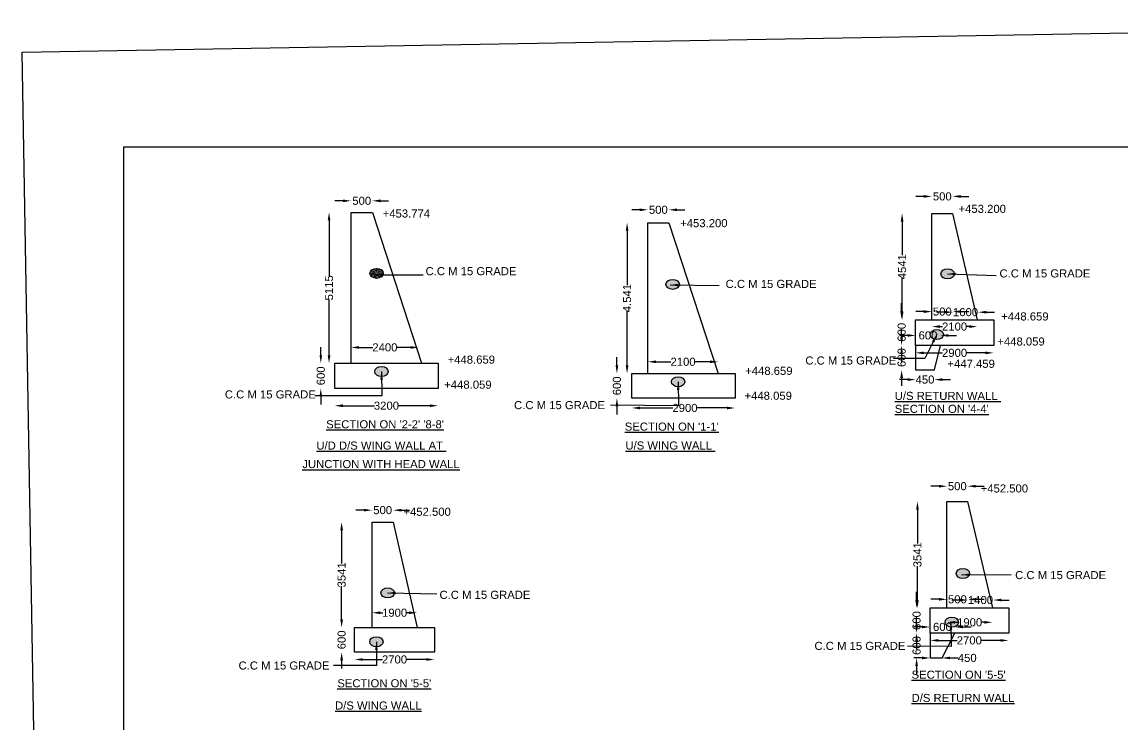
# Model space of a CAD drawing. Header units: millimetres. Extents: x -53234267 to -53208458, y 22136883 to 22157357.
# Drawn here: x -53234267 to -53217918, y 22146919 to 22157357 of the extents above; entities that cross this region are included whole.
import ezdxf

# ---------------------------------------------------------------- set-up
doc = ezdxf.new("R2010")
doc.units = ezdxf.units.MM
doc.header["$MEASUREMENT"] = 0
for name, color, linetype in [('DIMENSION', 7, 'Continuous'), ('DRAWING', 2, 'Continuous'), ('TEXT', 7, 'Continuous')]:
    doc.layers.add(name, color=color, linetype=linetype)
doc.styles.get("Standard").update_dxf_attribs({"font": 'arial.ttf', "height": 120})
doc.dimstyles.get("Standard").update_dxf_attribs({"dimtxt": 120, "dimasz": 120, "dimexe": 0.18, "dimexo": 0.0625, "dimgap": 0.09, "dimtad": 0, "dimdec": 0, "dimzin": 0, "dimdsep": 46, "dimtxsty": 'Standard', "dimcen": 0.09, "dimse1": 1, "dimse2": 1, "dimadec": 0, "dimazin": 0, "dimtfac": 1, "dimtdec": 0, "dimtofl": 0, "dimtmove": 0, "dimatfit": 3, "dimfxl": 1, "dimtolj": 1, "dimtzin": 0, "dimarcsym": 0})
picture_1 = doc.add_image_def('image1.jpg', size_in_pixel=(4932, 3880))
pattern_1 = [(37.5, (0, 0), (-0.3149667905, 9.6341188451), [0, -7.6, 0, -8.5, 0, -8.125]), (7.5, (0, 0), (8.8488835263, 14.1107303261), [0, -4.1, 0, -6.85, 0, -2.625]), (327.5, (-6.15, 0), (15.5707093088, 0.0282952677), [0, -2.5, 0, -9, 0, -11.75]), (317.5, (-6.15, 0), (15.030633023, 4.3883778247), [0, -1.25, 0, -5.9, 0, -6.75])]

# ---------------------------------------------------------------- blocks, each defined once
blk = doc.blocks.new('*D54')
at = {"layer": 'Defpoints', "color": 0, "transparency": 16777216}
for p in [(-53229063, 22154702), (-53229382, 22154531), (-53229063, 22154531)]:
    blk.add_point(p, dxfattribs=at)
at = {"layer": 'DIMENSION', "color": 0, "lineweight": -2, "transparency": 16777216}
for p, q in [((-53229502, 22154702), (-53229622, 22154702)), ((-53228943, 22154702), (-53228823, 22154702))]:
    blk.add_line(p, q, dxfattribs=at)
at = {"layer": 'DIMENSION', "color": 0, "transparency": 16777216}
for points in [[(-53229502, 22154722), (-53229502, 22154682), (-53229382, 22154702)], [(-53228943, 22154722), (-53228943, 22154682), (-53229063, 22154702)]]:
    blk.add_solid(points, dxfattribs=at)
at = {"layer": 'DIMENSION', "color": 0, "transparency": 16777216, "insert": (-53229222.5, 22154702), "char_height": 120, "attachment_point": 5}
blk.add_mtext('\\A1;500', dxfattribs=at)
blk = doc.blocks.new('*D55')
at = {"layer": 'Defpoints', "color": 0, "transparency": 16777216}
for p in [(-53229382, 22154531), (-53229708, 22152290), (-53229382, 22152290)]:
    blk.add_point(p, dxfattribs=at)
at = {"layer": 'DIMENSION', "color": 0, "lineweight": -2, "transparency": 16777216}
for p, q in [((-53229708, 22154411), (-53229708, 22153590)), ((-53229708, 22152410), (-53229708, 22153231))]:
    blk.add_line(p, q, dxfattribs=at)
at = {"layer": 'DIMENSION', "color": 0, "transparency": 16777216}
for points in [[(-53229728, 22154411), (-53229688, 22154411), (-53229708, 22154531)], [(-53229728, 22152410), (-53229688, 22152410), (-53229708, 22152290)]]:
    blk.add_solid(points, dxfattribs=at)
at = {"layer": 'DIMENSION', "color": 0, "transparency": 16777216, "insert": (-53229708, 22153410), "char_height": 120, "attachment_point": 5, "rotation": 90}
blk.add_mtext('\\A1;5115', dxfattribs=at)
blk = doc.blocks.new('*D56')
at = {"layer": 'Defpoints', "color": 0, "transparency": 16777216}
for p in [(-53229382, 22152456), (-53228376, 22152525), (-53228376, 22152418)]:
    blk.add_point(p, dxfattribs=at)
at = {"layer": 'DIMENSION', "color": 0, "lineweight": -2, "transparency": 16777216}
for p, q in [((-53229262, 22152525), (-53229059, 22152525)), ((-53228496, 22152525), (-53228699, 22152525))]:
    blk.add_line(p, q, dxfattribs=at)
at = {"layer": 'DIMENSION', "color": 0, "transparency": 16777216}
for points in [[(-53229262, 22152545), (-53229262, 22152505), (-53229382, 22152525)], [(-53228496, 22152545), (-53228496, 22152505), (-53228376, 22152525)]]:
    blk.add_solid(points, dxfattribs=at)
at = {"layer": 'DIMENSION', "color": 0, "transparency": 16777216, "insert": (-53228879, 22152525), "char_height": 120, "attachment_point": 5}
blk.add_mtext('\\A1;2400', dxfattribs=at)
blk = doc.blocks.new('*D57')
at = {"layer": 'Defpoints', "color": 0, "transparency": 16777216}
for p in [(-53229623, 22152289.5), (-53229830.5, 22151917.5), (-53229623, 22151917.5)]:
    blk.add_point(p, dxfattribs=at)
at = {"layer": 'DIMENSION', "color": 0, "lineweight": -2, "transparency": 16777216}
for p, q in [((-53229830.5, 22152409.5), (-53229830.5, 22152529.5)), ((-53229830.5, 22151797.5), (-53229830.5, 22151677.5))]:
    blk.add_line(p, q, dxfattribs=at)
at = {"layer": 'DIMENSION', "color": 0, "transparency": 16777216}
for points in [[(-53229850.5, 22152409.5), (-53229810.5, 22152409.5), (-53229830.5, 22152289.5)], [(-53229850.5, 22151797.5), (-53229810.5, 22151797.5), (-53229830.5, 22151917.5)]]:
    blk.add_solid(points, dxfattribs=at)
at = {"layer": 'DIMENSION', "color": 0, "transparency": 16777216, "insert": (-53229830.5, 22152103.5), "char_height": 120, "attachment_point": 5, "rotation": 90}
blk.add_mtext('\\A1;600', dxfattribs=at)
blk = doc.blocks.new('*D58')
at = {"layer": 'Defpoints', "color": 0, "transparency": 16777216}
for p in [(-53229623, 22151917.5), (-53228089, 22151917.5), (-53228089, 22151659.5)]:
    blk.add_point(p, dxfattribs=at)
at = {"layer": 'DIMENSION', "color": 0, "lineweight": -2, "transparency": 16777216}
for p, q in [((-53229503, 22151659.5), (-53229035.02588, 22151659.5)), ((-53228209, 22151659.5), (-53228676.97412, 22151659.5))]:
    blk.add_line(p, q, dxfattribs=at)
at = {"layer": 'DIMENSION', "color": 0, "transparency": 16777216}
for points in [[(-53229503, 22151679.5), (-53229503, 22151639.5), (-53229623, 22151659.5)], [(-53228209, 22151679.5), (-53228209, 22151639.5), (-53228089, 22151659.5)]]:
    blk.add_solid(points, dxfattribs=at)
at = {"layer": 'DIMENSION', "color": 0, "transparency": 16777216, "insert": (-53228856, 22151659.5), "char_height": 120, "attachment_point": 5}
blk.add_mtext('\\A1;3200', dxfattribs=at)
blk = doc.blocks.new('*D59')
at = {"layer": 'Defpoints', "color": 0, "transparency": 16777216}
for p in [(-53225212.5, 22151771), (-53223679.5, 22151771), (-53223679.5, 22151626)]:
    blk.add_point(p, dxfattribs=at)
at = {"layer": 'DIMENSION', "color": 0, "lineweight": -2, "transparency": 16777216}
for p, q in [((-53225092.5, 22151626), (-53224602.59, 22151626)), ((-53223799.5, 22151626), (-53224242.41, 22151626))]:
    blk.add_line(p, q, dxfattribs=at)
at = {"layer": 'DIMENSION', "color": 0, "transparency": 16777216}
for points in [[(-53225092.5, 22151646), (-53225092.5, 22151606), (-53225212.5, 22151626)], [(-53223799.5, 22151646), (-53223799.5, 22151606), (-53223679.5, 22151626)]]:
    blk.add_solid(points, dxfattribs=at)
at = {"layer": 'DIMENSION', "color": 0, "transparency": 16777216, "insert": (-53224422.5, 22151626), "char_height": 120, "attachment_point": 5}
blk.add_mtext('\\A1;2900', dxfattribs=at)
blk = doc.blocks.new('*D60')
at = {"layer": 'Defpoints', "color": 0, "transparency": 16777216}
for p in [(-53225433, 22152138.5), (-53225212.5, 22152138.5), (-53225212.5, 22151771)]:
    blk.add_point(p, dxfattribs=at)
at = {"layer": 'DIMENSION', "color": 0, "lineweight": -2, "transparency": 16777216}
for p, q in [((-53225433, 22152258.5), (-53225433, 22152378.5)), ((-53225433, 22151651), (-53225433, 22151531))]:
    blk.add_line(p, q, dxfattribs=at)
at = {"layer": 'DIMENSION', "color": 0, "transparency": 16777216}
for points in [[(-53225453, 22152258.5), (-53225413, 22152258.5), (-53225433, 22152138.5)], [(-53225453, 22151651), (-53225413, 22151651), (-53225433, 22151771)]]:
    blk.add_solid(points, dxfattribs=at)
at = {"layer": 'DIMENSION', "color": 0, "transparency": 16777216, "insert": (-53225433, 22151954.75), "char_height": 120, "attachment_point": 5, "rotation": 90}
blk.add_mtext('\\A1;600', dxfattribs=at)
blk = doc.blocks.new('*D61')
at = {"layer": 'Defpoints', "color": 0, "transparency": 16777216}
for p in [(-53223928.5, 22152311.5), (-53224974, 22152138.5), (-53223928.5, 22152138.5)]:
    blk.add_point(p, dxfattribs=at)
at = {"layer": 'DIMENSION', "color": 0, "lineweight": -2, "transparency": 16777216}
for p, q in [((-53224854, 22152311.5), (-53224631.34, 22152311.5)), ((-53224048.5, 22152311.5), (-53224271.16, 22152311.5))]:
    blk.add_line(p, q, dxfattribs=at)
at = {"layer": 'DIMENSION', "color": 0, "transparency": 16777216}
for points in [[(-53224854, 22152331.5), (-53224854, 22152291.5), (-53224974, 22152311.5)], [(-53224048.5, 22152331.5), (-53224048.5, 22152291.5), (-53223928.5, 22152311.5)]]:
    blk.add_solid(points, dxfattribs=at)
at = {"layer": 'DIMENSION', "color": 0, "transparency": 16777216, "insert": (-53224451.25, 22152311.5), "char_height": 120, "attachment_point": 5}
blk.add_mtext('\\A1;2100', dxfattribs=at)
blk = doc.blocks.new('*D62')
at = {"layer": 'Defpoints', "color": 0, "transparency": 16777216}
for p in [(-53225282, 22154377), (-53224974, 22154377), (-53224974, 22152138.5)]:
    blk.add_point(p, dxfattribs=at)
at = {"layer": 'DIMENSION', "color": 0, "lineweight": -2, "transparency": 16777216}
for p, q in [((-53225282, 22154257), (-53225282, 22153451.1415)), ((-53225282, 22152258.5), (-53225282, 22153064.3585))]:
    blk.add_line(p, q, dxfattribs=at)
at = {"layer": 'DIMENSION', "color": 0, "transparency": 16777216}
for points in [[(-53225302, 22154257), (-53225262, 22154257), (-53225282, 22154377)], [(-53225302, 22152258.5), (-53225262, 22152258.5), (-53225282, 22152138.5)]]:
    blk.add_solid(points, dxfattribs=at)
at = {"layer": 'DIMENSION', "color": 0, "transparency": 16777216, "insert": (-53225282, 22153257.75), "char_height": 120, "attachment_point": 5, "rotation": 90}
blk.add_mtext('\\A1;4.541', dxfattribs=at)
blk = doc.blocks.new('*D63')
at = {"layer": 'Defpoints', "color": 0, "transparency": 16777216}
for p in [(-53224662.5, 22154568.5), (-53224974, 22154377), (-53224662.5, 22154377)]:
    blk.add_point(p, dxfattribs=at)
at = {"layer": 'DIMENSION', "color": 0, "lineweight": -2, "transparency": 16777216}
for p, q in [((-53225094, 22154568.5), (-53225214, 22154568.5)), ((-53224542.5, 22154568.5), (-53224422.5, 22154568.5))]:
    blk.add_line(p, q, dxfattribs=at)
at = {"layer": 'DIMENSION', "color": 0, "transparency": 16777216}
for points in [[(-53225094, 22154588.5), (-53225094, 22154548.5), (-53224974, 22154568.5)], [(-53224542.5, 22154588.5), (-53224542.5, 22154548.5), (-53224662.5, 22154568.5)]]:
    blk.add_solid(points, dxfattribs=at)
at = {"layer": 'DIMENSION', "color": 0, "transparency": 16777216, "insert": (-53224818.25, 22154568.5), "char_height": 120, "attachment_point": 5}
blk.add_mtext('\\A1;500', dxfattribs=at)
blk = doc.blocks.new('*D64')
at = {"layer": 'Defpoints', "color": 0, "transparency": 16777216}
for p in [(-53220755.5, 22154767.5), (-53220755.5, 22154514.5), (-53220448.5, 22154514.5)]:
    blk.add_point(p, dxfattribs=at)
at = {"layer": 'DIMENSION', "color": 0, "lineweight": -2, "transparency": 16777216}
for p, q in [((-53220875.5, 22154767.5), (-53220995.5, 22154767.5)), ((-53220328.5, 22154767.5), (-53220208.5, 22154767.5))]:
    blk.add_line(p, q, dxfattribs=at)
at = {"layer": 'DIMENSION', "color": 0, "transparency": 16777216}
for points in [[(-53220875.5, 22154787.5), (-53220875.5, 22154747.5), (-53220755.5, 22154767.5)], [(-53220328.5, 22154787.5), (-53220328.5, 22154747.5), (-53220448.5, 22154767.5)]]:
    blk.add_solid(points, dxfattribs=at)
at = {"layer": 'DIMENSION', "color": 0, "transparency": 16777216, "insert": (-53220602, 22154767.5), "char_height": 120, "attachment_point": 5}
blk.add_mtext('\\A1;500', dxfattribs=at)
blk = doc.blocks.new('*D65')
at = {"layer": 'Defpoints', "color": 0, "transparency": 16777216}
for p in [(-53220446.5, 22153051), (-53220067, 22153053), (-53220067, 22153048.5)]:
    blk.add_point(p, dxfattribs=at)
at = {"layer": 'DIMENSION', "color": 0, "lineweight": -2, "transparency": 16777216}
for p, q in [((-53220566.5, 22153048.5), (-53220686.5, 22153048.5)), ((-53219947, 22153048.5), (-53219827, 22153048.5))]:
    blk.add_line(p, q, dxfattribs=at)
at = {"layer": 'DIMENSION', "color": 0, "transparency": 16777216}
for points in [[(-53220566.5, 22153068.5), (-53220566.5, 22153028.5), (-53220446.5, 22153048.5)], [(-53219947, 22153068.5), (-53219947, 22153028.5), (-53220067, 22153048.5)]]:
    blk.add_solid(points, dxfattribs=at)
at = {"layer": 'DIMENSION', "color": 0, "transparency": 16777216, "insert": (-53220256.75, 22153048.5), "char_height": 120, "attachment_point": 5}
blk.add_mtext('\\A1;1600', dxfattribs=at)
blk = doc.blocks.new('*D66')
at = {"layer": 'Defpoints', "color": 0, "transparency": 16777216}
for p in [(-53220755.5, 22153057), (-53220755.5, 22153048.5), (-53220446.5, 22153048.5)]:
    blk.add_point(p, dxfattribs=at)
at = {"layer": 'DIMENSION', "color": 0, "lineweight": -2, "transparency": 16777216}
for p, q in [((-53220875.5, 22153057), (-53220995.5, 22153057)), ((-53220326.5, 22153057), (-53220206.5, 22153057))]:
    blk.add_line(p, q, dxfattribs=at)
at = {"layer": 'DIMENSION', "color": 0, "transparency": 16777216}
for points in [[(-53220875.5, 22153077), (-53220875.5, 22153037), (-53220755.5, 22153057)], [(-53220326.5, 22153077), (-53220326.5, 22153037), (-53220446.5, 22153057)]]:
    blk.add_solid(points, dxfattribs=at)
at = {"layer": 'DIMENSION', "color": 0, "transparency": 16777216, "insert": (-53220601, 22153057), "char_height": 120, "attachment_point": 5}
blk.add_mtext('\\A1;500', dxfattribs=at)
blk = doc.blocks.new('*D67')
at = {"layer": 'Defpoints', "color": 0, "transparency": 16777216}
for p in [(-53220757.5, 22152834.5), (-53220080, 22152834.5), (-53220080, 22152834.5)]:
    blk.add_point(p, dxfattribs=at)
at = {"layer": 'DIMENSION', "color": 0, "lineweight": -2, "transparency": 16777216}
for p, q in [((-53220637.5, 22152834.5), (-53220598.84, 22152834.5)), ((-53220200, 22152834.5), (-53220238.66, 22152834.5))]:
    blk.add_line(p, q, dxfattribs=at)
at = {"layer": 'DIMENSION', "color": 0, "transparency": 16777216}
for points in [[(-53220637.5, 22152854.5), (-53220637.5, 22152814.5), (-53220757.5, 22152834.5)], [(-53220200, 22152854.5), (-53220200, 22152814.5), (-53220080, 22152834.5)]]:
    blk.add_solid(points, dxfattribs=at)
at = {"layer": 'DIMENSION', "color": 0, "transparency": 16777216, "insert": (-53220418.75, 22152834.5), "char_height": 120, "attachment_point": 5}
blk.add_mtext('\\A1;2100', dxfattribs=at)
blk = doc.blocks.new('*D68')
at = {"layer": 'Defpoints', "color": 0, "transparency": 16777216}
for p in [(-53220997.5, 22152703), (-53220997.5, 22152556), (-53220630, 22152556)]:
    blk.add_point(p, dxfattribs=at)
at = {"layer": 'DIMENSION', "color": 0, "lineweight": -2, "transparency": 16777216}
for p, q in [((-53221117.5, 22152703), (-53221237.5, 22152703)), ((-53220510, 22152703), (-53220390, 22152703))]:
    blk.add_line(p, q, dxfattribs=at)
at = {"layer": 'DIMENSION', "color": 0, "transparency": 16777216}
for points in [[(-53221117.5, 22152723), (-53221117.5, 22152683), (-53220997.5, 22152703)], [(-53220510, 22152723), (-53220510, 22152683), (-53220630, 22152703)]]:
    blk.add_solid(points, dxfattribs=at)
at = {"layer": 'DIMENSION', "color": 0, "transparency": 16777216, "insert": (-53220813.75, 22152703), "char_height": 120, "attachment_point": 5}
blk.add_mtext('\\A1;600', dxfattribs=at)
blk = doc.blocks.new('*D69')
at = {"layer": 'Defpoints', "color": 0, "transparency": 16777216}
for p in [(-53220997.5, 22152442), (-53219840, 22152444.5), (-53219840, 22152420.5)]:
    blk.add_point(p, dxfattribs=at)
at = {"layer": 'DIMENSION', "color": 0, "lineweight": -2, "transparency": 16777216}
for p, q in [((-53220877.5, 22152444.5), (-53220598.84, 22152444.5)), ((-53219960, 22152444.5), (-53220238.66, 22152444.5))]:
    blk.add_line(p, q, dxfattribs=at)
at = {"layer": 'DIMENSION', "color": 0, "transparency": 16777216}
for points in [[(-53220877.5, 22152464.5), (-53220877.5, 22152424.5), (-53220997.5, 22152444.5)], [(-53219960, 22152464.5), (-53219960, 22152424.5), (-53219840, 22152444.5)]]:
    blk.add_solid(points, dxfattribs=at)
at = {"layer": 'DIMENSION', "color": 0, "transparency": 16777216, "insert": (-53220418.75, 22152444.5), "char_height": 120, "attachment_point": 5}
blk.add_mtext('\\A1;2900', dxfattribs=at)
blk = doc.blocks.new('*D70')
at = {"layer": 'Defpoints', "color": 0, "transparency": 16777216}
for p in [(-53220997.5, 22152193), (-53220719, 22152193), (-53220997.5, 22152047.5)]:
    blk.add_point(p, dxfattribs=at)
at = {"layer": 'DIMENSION', "color": 0, "lineweight": -2, "transparency": 16777216}
for p, q in [((-53221117.5, 22152047.5), (-53221237.5, 22152047.5)), ((-53220599, 22152047.5), (-53220479, 22152047.5))]:
    blk.add_line(p, q, dxfattribs=at)
at = {"layer": 'DIMENSION', "color": 0, "transparency": 16777216}
for points in [[(-53221117.5, 22152067.5), (-53221117.5, 22152027.5), (-53220997.5, 22152047.5)], [(-53220599, 22152067.5), (-53220599, 22152027.5), (-53220719, 22152047.5)]]:
    blk.add_solid(points, dxfattribs=at)
at = {"layer": 'DIMENSION', "color": 0, "transparency": 16777216, "insert": (-53220858.25, 22152047.5), "char_height": 120, "attachment_point": 5}
blk.add_mtext('\\A1;450', dxfattribs=at)
blk = doc.blocks.new('*D71')
at = {"layer": 'Defpoints', "color": 0, "transparency": 16777216}
for p in [(-53220756, 22154515), (-53221198, 22152934), (-53220756, 22152934)]:
    blk.add_point(p, dxfattribs=at)
at = {"layer": 'DIMENSION', "color": 0, "lineweight": -2, "transparency": 16777216}
for p, q in [((-53221198, 22154395), (-53221198, 22153894)), ((-53221198, 22153054), (-53221198, 22153554))]:
    blk.add_line(p, q, dxfattribs=at)
at = {"layer": 'DIMENSION', "color": 0, "transparency": 16777216}
for points in [[(-53221218, 22154395), (-53221178, 22154395), (-53221198, 22154515)], [(-53221218, 22153054), (-53221178, 22153054), (-53221198, 22152934)]]:
    blk.add_solid(points, dxfattribs=at)
at = {"layer": 'DIMENSION', "color": 0, "transparency": 16777216, "insert": (-53221198, 22153724), "char_height": 120, "attachment_point": 5, "rotation": 90}
blk.add_mtext('\\A1;4541', dxfattribs=at)
blk = doc.blocks.new('*D72')
at = {"layer": 'Defpoints', "color": 0, "transparency": 16777216}
for p in [(-53220997.5, 22152944), (-53221205, 22152556), (-53220997.5, 22152556)]:
    blk.add_point(p, dxfattribs=at)
at = {"layer": 'DIMENSION', "color": 0, "lineweight": -2, "transparency": 16777216}
for p, q in [((-53221205, 22153064), (-53221205, 22153184)), ((-53221205, 22152436), (-53221205, 22152316))]:
    blk.add_line(p, q, dxfattribs=at)
at = {"layer": 'DIMENSION', "color": 0, "transparency": 16777216}
for points in [[(-53221225, 22153064), (-53221185, 22153064), (-53221205, 22152944)], [(-53221225, 22152436), (-53221185, 22152436), (-53221205, 22152556)]]:
    blk.add_solid(points, dxfattribs=at)
at = {"layer": 'DIMENSION', "color": 0, "transparency": 16777216, "insert": (-53221205, 22152750), "char_height": 120, "attachment_point": 5, "rotation": 90}
blk.add_mtext('\\A1;600', dxfattribs=at)
blk = doc.blocks.new('*D73')
at = {"layer": 'Defpoints', "color": 0, "transparency": 16777216}
for p in [(-53220997.5, 22152556), (-53221205, 22152193), (-53220997.5, 22152193)]:
    blk.add_point(p, dxfattribs=at)
at = {"layer": 'DIMENSION', "color": 0, "lineweight": -2, "transparency": 16777216}
for p, q in [((-53221205, 22152676), (-53221205, 22152796)), ((-53221205, 22152073), (-53221205, 22151953))]:
    blk.add_line(p, q, dxfattribs=at)
at = {"layer": 'DIMENSION', "color": 0, "transparency": 16777216}
for points in [[(-53221225, 22152676), (-53221185, 22152676), (-53221205, 22152556)], [(-53221225, 22152073), (-53221185, 22152073), (-53221205, 22152193)]]:
    blk.add_solid(points, dxfattribs=at)
at = {"layer": 'DIMENSION', "color": 0, "transparency": 16777216, "insert": (-53221205, 22152374.5), "char_height": 120, "attachment_point": 5, "rotation": 90}
blk.add_mtext('\\A1;600', dxfattribs=at)
blk = doc.blocks.new('*D74')
at = {"layer": 'Defpoints', "color": 0, "transparency": 16777216}
for p in [(-53220532.5, 22150464), (-53220532.5, 22150237.5), (-53220225, 22150237.5)]:
    blk.add_point(p, dxfattribs=at)
at = {"layer": 'DIMENSION', "color": 0, "lineweight": -2, "transparency": 16777216}
for p, q in [((-53220652.5, 22150464), (-53220772.5, 22150464)), ((-53220105, 22150464), (-53219985, 22150464))]:
    blk.add_line(p, q, dxfattribs=at)
at = {"layer": 'DIMENSION', "color": 0, "transparency": 16777216}
for points in [[(-53220652.5, 22150484), (-53220652.5, 22150444), (-53220532.5, 22150464)], [(-53220105, 22150484), (-53220105, 22150444), (-53220225, 22150464)]]:
    blk.add_solid(points, dxfattribs=at)
at = {"layer": 'DIMENSION', "color": 0, "transparency": 16777216, "insert": (-53220378.75, 22150464), "char_height": 120, "attachment_point": 5}
blk.add_mtext('\\A1;500', dxfattribs=at)
blk = doc.blocks.new('*D75')
at = {"layer": 'Defpoints', "color": 0, "transparency": 16777216}
for p in [(-53220532.5, 22150237.5), (-53220970, 22148656), (-53220532.5, 22148656)]:
    blk.add_point(p, dxfattribs=at)
at = {"layer": 'DIMENSION', "color": 0, "lineweight": -2, "transparency": 16777216}
for p, q in [((-53220970, 22150117.5), (-53220970, 22149614.398)), ((-53220970, 22148776), (-53220970, 22149279.102))]:
    blk.add_line(p, q, dxfattribs=at)
at = {"layer": 'DIMENSION', "color": 0, "transparency": 16777216}
for points in [[(-53220990, 22150117.5), (-53220950, 22150117.5), (-53220970, 22150237.5)], [(-53220990, 22148776), (-53220950, 22148776), (-53220970, 22148656)]]:
    blk.add_solid(points, dxfattribs=at)
at = {"layer": 'DIMENSION', "color": 0, "transparency": 16777216, "insert": (-53220970, 22149446.75), "char_height": 120, "attachment_point": 5, "rotation": 90}
blk.add_mtext('\\A1;3541', dxfattribs=at)
blk = doc.blocks.new('*D76')
at = {"layer": 'Defpoints', "color": 0, "transparency": 16777216}
for p in [(-53220782.5, 22148656), (-53220982.5, 22148283.5), (-53220782.5, 22148283.5)]:
    blk.add_point(p, dxfattribs=at)
at = {"layer": 'DIMENSION', "color": 0, "lineweight": -2, "transparency": 16777216}
for p, q in [((-53220982.5, 22148776), (-53220982.5, 22148896)), ((-53220982.5, 22148163.5), (-53220982.5, 22148043.5))]:
    blk.add_line(p, q, dxfattribs=at)
at = {"layer": 'DIMENSION', "color": 0, "transparency": 16777216}
for points in [[(-53221002.5, 22148776), (-53220962.5, 22148776), (-53220982.5, 22148656)], [(-53221002.5, 22148163.5), (-53220962.5, 22148163.5), (-53220982.5, 22148283.5)]]:
    blk.add_solid(points, dxfattribs=at)
at = {"layer": 'DIMENSION', "color": 0, "transparency": 16777216, "insert": (-53220982.5, 22148469.75), "char_height": 120, "attachment_point": 5, "rotation": 90}
blk.add_mtext('\\A1;600', dxfattribs=at)
blk = doc.blocks.new('*D77')
at = {"layer": 'Defpoints', "color": 0, "transparency": 16777216}
for p in [(-53220782.5, 22148283.5), (-53220982.5, 22147914), (-53220782.5, 22147914)]:
    blk.add_point(p, dxfattribs=at)
at = {"layer": 'DIMENSION', "color": 0, "lineweight": -2, "transparency": 16777216}
for p, q in [((-53220982.5, 22148403.5), (-53220982.5, 22148523.5)), ((-53220982.5, 22147794), (-53220982.5, 22147674))]:
    blk.add_line(p, q, dxfattribs=at)
at = {"layer": 'DIMENSION', "color": 0, "transparency": 16777216}
for points in [[(-53221002.5, 22148403.5), (-53220962.5, 22148403.5), (-53220982.5, 22148283.5)], [(-53221002.5, 22147794), (-53220962.5, 22147794), (-53220982.5, 22147914)]]:
    blk.add_solid(points, dxfattribs=at)
at = {"layer": 'DIMENSION', "color": 0, "transparency": 16777216, "insert": (-53220982.5, 22148098.75), "char_height": 120, "attachment_point": 5, "rotation": 90}
blk.add_mtext('\\A1;600', dxfattribs=at)
blk = doc.blocks.new('*D78')
at = {"layer": 'Defpoints', "color": 0, "transparency": 16777216}
for p in [(-53220415, 22148373.788192), (-53220782.5, 22148283.5), (-53220415, 22148283.5)]:
    blk.add_point(p, dxfattribs=at)
at = {"layer": 'DIMENSION', "color": 0, "lineweight": -2, "transparency": 16777216}
for p, q in [((-53220902.5, 22148373.788192), (-53221022.5, 22148373.788192)), ((-53220295, 22148373.788192), (-53220175, 22148373.788192))]:
    blk.add_line(p, q, dxfattribs=at)
at = {"layer": 'DIMENSION', "color": 0, "transparency": 16777216}
for points in [[(-53220902.5, 22148393.788192), (-53220902.5, 22148353.788192), (-53220782.5, 22148373.788192)], [(-53220295, 22148393.788192), (-53220295, 22148353.788192), (-53220415, 22148373.788192)]]:
    blk.add_solid(points, dxfattribs=at)
at = {"layer": 'DIMENSION', "color": 0, "transparency": 16777216, "insert": (-53220598.75, 22148373.788192), "char_height": 120, "attachment_point": 5}
blk.add_mtext('\\A1;600', dxfattribs=at)
blk = doc.blocks.new('*D79')
at = {"layer": 'Defpoints', "color": 0, "transparency": 16777216}
for p in [(-53220532, 22148656), (-53219858, 22148656), (-53219858, 22148443)]:
    blk.add_point(p, dxfattribs=at)
at = {"layer": 'DIMENSION', "color": 0, "lineweight": -2, "transparency": 16777216}
for p, q in [((-53220412, 22148443), (-53220369, 22148443)), ((-53219978, 22148443), (-53220022, 22148443))]:
    blk.add_line(p, q, dxfattribs=at)
at = {"layer": 'DIMENSION', "color": 0, "transparency": 16777216}
for points in [[(-53220412, 22148463), (-53220412, 22148423), (-53220532, 22148443)], [(-53219978, 22148463), (-53219978, 22148423), (-53219858, 22148443)]]:
    blk.add_solid(points, dxfattribs=at)
at = {"layer": 'DIMENSION', "color": 0, "transparency": 16777216, "insert": (-53220195, 22148443), "char_height": 120, "attachment_point": 5}
blk.add_mtext('\\A1;1900', dxfattribs=at)
blk = doc.blocks.new('*D80')
at = {"layer": 'Defpoints', "color": 0, "transparency": 16777216}
for p in [(-53220782.5, 22148166), (-53219616.5, 22148174.5), (-53219616.5, 22148166)]:
    blk.add_point(p, dxfattribs=at)
at = {"layer": 'DIMENSION', "color": 0, "lineweight": -2, "transparency": 16777216}
for p, q in [((-53220662.5, 22148174.5), (-53220379.59, 22148174.5)), ((-53219736.5, 22148174.5), (-53220019.41, 22148174.5))]:
    blk.add_line(p, q, dxfattribs=at)
at = {"layer": 'DIMENSION', "color": 0, "transparency": 16777216}
for points in [[(-53220662.5, 22148194.5), (-53220662.5, 22148154.5), (-53220782.5, 22148174.5)], [(-53219736.5, 22148194.5), (-53219736.5, 22148154.5), (-53219616.5, 22148174.5)]]:
    blk.add_solid(points, dxfattribs=at)
at = {"layer": 'DIMENSION', "color": 0, "transparency": 16777216, "insert": (-53220199.5, 22148174.5), "char_height": 120, "attachment_point": 5}
blk.add_mtext('\\A1;2700', dxfattribs=at)
blk = doc.blocks.new('*D81')
at = {"layer": 'Defpoints', "color": 0, "transparency": 16777216}
for p in [(-53220782, 22147914), (-53220606, 22147914), (-53220606, 22147914)]:
    blk.add_point(p, dxfattribs=at)
at = {"layer": 'DIMENSION', "color": 0, "lineweight": -2, "transparency": 16777216}
for p, q in [((-53220902, 22147914), (-53221022, 22147914)), ((-53220486, 22147914), (-53220366, 22147914))]:
    blk.add_line(p, q, dxfattribs=at)
at = {"layer": 'DIMENSION', "color": 0, "transparency": 16777216}
for points in [[(-53220902, 22147934), (-53220902, 22147894), (-53220782, 22147914)], [(-53220486, 22147934), (-53220486, 22147894), (-53220606, 22147914)]]:
    blk.add_solid(points, dxfattribs=at)
at = {"layer": 'DIMENSION', "color": 0, "transparency": 16777216, "insert": (-53220231, 22147914), "char_height": 120, "attachment_point": 5}
blk.add_mtext('\\A1;450', dxfattribs=at)
blk = doc.blocks.new('*D82')
at = {"layer": 'Defpoints', "color": 0, "transparency": 16777216}
for p in [(-53220532.5, 22148784.5), (-53220532.5, 22148766), (-53220221.5, 22148766)]:
    blk.add_point(p, dxfattribs=at)
at = {"layer": 'DIMENSION', "color": 0, "lineweight": -2, "transparency": 16777216}
for p, q in [((-53220652.5, 22148784.5), (-53220772.5, 22148784.5)), ((-53220101.5, 22148784.5), (-53219981.5, 22148784.5))]:
    blk.add_line(p, q, dxfattribs=at)
at = {"layer": 'DIMENSION', "color": 0, "transparency": 16777216}
for points in [[(-53220652.5, 22148804.5), (-53220652.5, 22148764.5), (-53220532.5, 22148784.5)], [(-53220101.5, 22148804.5), (-53220101.5, 22148764.5), (-53220221.5, 22148784.5)]]:
    blk.add_solid(points, dxfattribs=at)
at = {"layer": 'DIMENSION', "color": 0, "transparency": 16777216, "insert": (-53220377, 22148784.5), "char_height": 120, "attachment_point": 5}
blk.add_mtext('\\A1;500', dxfattribs=at)
blk = doc.blocks.new('*D83')
at = {"layer": 'Defpoints', "color": 0, "transparency": 16777216}
for p in [(-53220222, 22148784), (-53219846, 22148775), (-53219846, 22148774)]:
    blk.add_point(p, dxfattribs=at)
at = {"layer": 'DIMENSION', "color": 0, "lineweight": -2, "transparency": 16777216}
for p, q in [((-53220342, 22148774), (-53220462, 22148774)), ((-53219726, 22148774), (-53219606, 22148774))]:
    blk.add_line(p, q, dxfattribs=at)
at = {"layer": 'DIMENSION', "color": 0, "transparency": 16777216}
for points in [[(-53220342, 22148794), (-53220342, 22148754), (-53220222, 22148774)], [(-53219726, 22148794), (-53219726, 22148754), (-53219846, 22148774)]]:
    blk.add_solid(points, dxfattribs=at)
at = {"layer": 'DIMENSION', "color": 0, "transparency": 16777216, "insert": (-53220034, 22148774), "char_height": 120, "attachment_point": 5}
blk.add_mtext('\\A1;1400', dxfattribs=at)
blk = doc.blocks.new('*D84')
at = {"layer": 'Defpoints', "color": 0, "transparency": 16777216}
for p in [(-53229068.5, 22150108.5), (-53229068.5, 22149929), (-53228755.5, 22149929)]:
    blk.add_point(p, dxfattribs=at)
at = {"layer": 'DIMENSION', "color": 0, "lineweight": -2, "transparency": 16777216}
for p, q in [((-53229188.5, 22150108.5), (-53229308.5, 22150108.5)), ((-53228635.5, 22150108.5), (-53228515.5, 22150108.5))]:
    blk.add_line(p, q, dxfattribs=at)
at = {"layer": 'DIMENSION', "color": 0, "transparency": 16777216}
for points in [[(-53229188.5, 22150128.5), (-53229188.5, 22150088.5), (-53229068.5, 22150108.5)], [(-53228635.5, 22150128.5), (-53228635.5, 22150088.5), (-53228755.5, 22150108.5)]]:
    blk.add_solid(points, dxfattribs=at)
at = {"layer": 'DIMENSION', "color": 0, "transparency": 16777216, "insert": (-53228912, 22150108.5), "char_height": 120, "attachment_point": 5}
blk.add_mtext('\\A1;500', dxfattribs=at)
blk = doc.blocks.new('*D85')
at = {"layer": 'Defpoints', "color": 0, "transparency": 16777216}
for p in [(-53229068.5, 22149929), (-53229521, 22148366.5), (-53229068.5, 22148366.5)]:
    blk.add_point(p, dxfattribs=at)
at = {"layer": 'DIMENSION', "color": 0, "lineweight": -2, "transparency": 16777216}
for p, q in [((-53229521, 22149809), (-53229521, 22149315.398)), ((-53229521, 22148486.5), (-53229521, 22148980.102))]:
    blk.add_line(p, q, dxfattribs=at)
at = {"layer": 'DIMENSION', "color": 0, "transparency": 16777216}
for points in [[(-53229541, 22149809), (-53229501, 22149809), (-53229521, 22149929)], [(-53229541, 22148486.5), (-53229501, 22148486.5), (-53229521, 22148366.5)]]:
    blk.add_solid(points, dxfattribs=at)
at = {"layer": 'DIMENSION', "color": 0, "transparency": 16777216, "insert": (-53229521, 22149147.75), "char_height": 120, "attachment_point": 5, "rotation": 90}
blk.add_mtext('\\A1;3541', dxfattribs=at)
blk = doc.blocks.new('*D86')
at = {"layer": 'Defpoints', "color": 0, "transparency": 16777216}
for p in [(-53229328, 22148366.5), (-53229521, 22147999.5), (-53229328, 22147999.5)]:
    blk.add_point(p, dxfattribs=at)
at = {"layer": 'DIMENSION', "color": 0, "lineweight": -2, "transparency": 16777216}
for p, q in [((-53229521, 22148486.5), (-53229521, 22148606.5)), ((-53229521, 22147879.5), (-53229521, 22147759.5))]:
    blk.add_line(p, q, dxfattribs=at)
at = {"layer": 'DIMENSION', "color": 0, "transparency": 16777216}
for points in [[(-53229541, 22148486.5), (-53229501, 22148486.5), (-53229521, 22148366.5)], [(-53229541, 22147879.5), (-53229501, 22147879.5), (-53229521, 22147999.5)]]:
    blk.add_solid(points, dxfattribs=at)
at = {"layer": 'DIMENSION', "color": 0, "transparency": 16777216, "insert": (-53229521, 22148183), "char_height": 120, "attachment_point": 5, "rotation": 90}
blk.add_mtext('\\A1;600', dxfattribs=at)
blk = doc.blocks.new('*D87')
at = {"layer": 'Defpoints', "color": 0, "transparency": 16777216}
for p in [(-53228400, 22148585), (-53229068, 22148366), (-53228400, 22148366)]:
    blk.add_point(p, dxfattribs=at)
at = {"layer": 'DIMENSION', "color": 0, "lineweight": -2, "transparency": 16777216}
for p, q in [((-53228948, 22148585), (-53228908, 22148585)), ((-53228520, 22148585), (-53228561, 22148585))]:
    blk.add_line(p, q, dxfattribs=at)
at = {"layer": 'DIMENSION', "color": 0, "transparency": 16777216}
for points in [[(-53228948, 22148605), (-53228948, 22148565), (-53229068, 22148585)], [(-53228520, 22148605), (-53228520, 22148565), (-53228400, 22148585)]]:
    blk.add_solid(points, dxfattribs=at)
at = {"layer": 'DIMENSION', "color": 0, "transparency": 16777216, "insert": (-53228734, 22148585), "char_height": 120, "attachment_point": 5}
blk.add_mtext('\\A1;1900', dxfattribs=at)
blk = doc.blocks.new('*D88')
at = {"layer": 'Defpoints', "color": 0, "transparency": 16777216}
for p in [(-53229328, 22147999.5), (-53228144, 22147999.5), (-53228144, 22147891)]:
    blk.add_point(p, dxfattribs=at)
at = {"layer": 'DIMENSION', "color": 0, "lineweight": -2, "transparency": 16777216}
for p, q in [((-53229208, 22147891), (-53228916.09, 22147891)), ((-53228264, 22147891), (-53228555.91, 22147891))]:
    blk.add_line(p, q, dxfattribs=at)
at = {"layer": 'DIMENSION', "color": 0, "transparency": 16777216}
for points in [[(-53229208, 22147911), (-53229208, 22147871), (-53229328, 22147891)], [(-53228264, 22147911), (-53228264, 22147871), (-53228144, 22147891)]]:
    blk.add_solid(points, dxfattribs=at)
at = {"layer": 'DIMENSION', "color": 0, "transparency": 16777216, "insert": (-53228736, 22147891), "char_height": 120, "attachment_point": 5}
blk.add_mtext('\\A1;2700', dxfattribs=at)

msp = doc.modelspace()

# ---------------------------------------------------------------- hatches: boundary and pattern name
at = {"layer": 'DIMENSION'}
h = msp.add_hatch(dxfattribs=at)
h.set_pattern_fill('AR-SAND', color=0, scale=5)
h.set_pattern_definition(pattern_1)
edge = h.paths.add_edge_path()
edge.add_ellipse((-53228929.5, 22152168), major_axis=(99.5, 0), ratio=0.7487437, start_angle=0, end_angle=360)
edge = h.paths.add_edge_path()
edge.add_ellipse((-53224605, 22153461.5), major_axis=(99.5, 0), ratio=0.7487437, start_angle=0, end_angle=360)
edge = h.paths.add_edge_path()
edge.add_ellipse((-53224524, 22152015.5), major_axis=(99.5, 0), ratio=0.7487437, start_angle=0, end_angle=360)
edge = h.paths.add_edge_path()
edge.add_ellipse((-53220523, 22153618.5), major_axis=(99.5, 0), ratio=0.7487437, start_angle=0, end_angle=360)
edge = h.paths.add_edge_path()
edge.add_ellipse((-53220683.5, 22152715.5), major_axis=(99.5, 0), ratio=0.7487437, start_angle=0, end_angle=360)
edge = h.paths.add_edge_path()
edge.add_ellipse((-53220296, 22149167.5), major_axis=(99.5, 0), ratio=0.7487437, start_angle=0, end_angle=360)
edge = h.paths.add_edge_path()
edge.add_ellipse((-53220461, 22148445.5), major_axis=(99.5, 0), ratio=0.7487437, start_angle=0, end_angle=360)
edge = h.paths.add_edge_path()
edge.add_ellipse((-53223292, 22145428), major_axis=(203.1, 0), ratio=0.697094, start_angle=0, end_angle=360)
edge = h.paths.add_edge_path()
edge.add_ellipse((-53222530.5, 22144741.5), major_axis=(99.5, 0), ratio=0.7487437, start_angle=0, end_angle=360)
edge = h.paths.add_edge_path()
edge.add_ellipse((-53226529, 22145600.5), major_axis=(203.1, 0), ratio=0.697094, start_angle=0, end_angle=360)
edge = h.paths.add_edge_path()
edge.add_ellipse((-53229005, 22148154.5), major_axis=(99.5, 0), ratio=0.7487437, start_angle=0, end_angle=360)
edge = h.paths.add_edge_path()
edge.add_ellipse((-53228838, 22148880), major_axis=(99.5, 0), ratio=0.7487437, start_angle=0, end_angle=360)
h = msp.add_hatch(dxfattribs=at)
h.set_pattern_fill('AR-SAND', color=0, scale=5)
h.set_pattern_definition(pattern_1)
edge = h.paths.add_edge_path()
edge.add_ellipse((-53229001.5, 22153625), major_axis=(99.5, 0), ratio=0.7487437, start_angle=0, end_angle=360)

# ---------------------------------------------------------------- linework, layer by layer
at = {"layer": 'DIMENSION', "color": 0}
msp.add_lwpolyline([(-53210045.6, 22138422.1), (-53232755, 22138422.1), (-53232755, 22155504), (-53210045.6, 22155504)], close=True, dxfattribs=at)
at = {"layer": 'DRAWING', "color": 0}
for points in [[(-53229382, 22152289.5), (-53229382, 22154531), (-53229063, 22154531), (-53228334, 22152289.5)], [(-53220755.5, 22152934), (-53220755.5, 22154514.5), (-53220448.5, 22154514.5), (-53220081, 22152934)], [(-53224974, 22152138.5), (-53224974, 22154377), (-53224662.5, 22154377), (-53223928.5, 22152138.5)], [(-53220997.5, 22152556), (-53220997.5, 22152193), (-53220719, 22152193), (-53220630, 22152556)], [(-53220532.5, 22148656), (-53220532.5, 22150237.5), (-53220225, 22150237.5), (-53219858, 22148656)], [(-53229068.5, 22148366.5), (-53229068.5, 22149929), (-53228755.5, 22149929), (-53228400, 22148366.5)], [(-53220782.5, 22148283.5), (-53220782.5, 22147914), (-53220605.5, 22147914), (-53220415, 22148283.5)]]:
    msp.add_lwpolyline(points, dxfattribs=at)
for points in [[(-53220997.5, 22152934), (-53219835.5, 22152934), (-53219835.5, 22152556), (-53220997.5, 22152556)], [(-53229623, 22152289.5), (-53228089, 22152289.5), (-53228089, 22151917.5), (-53229623, 22151917.5)], [(-53225212.5, 22152138.5), (-53223679.5, 22152138.5), (-53223679.5, 22151771), (-53225212.5, 22151771)], [(-53220782.5, 22148656), (-53219612, 22148656), (-53219612, 22148283.5), (-53220782.5, 22148283.5)], [(-53229328, 22148366.5), (-53228144, 22148366.5), (-53228144, 22147999.5), (-53229328, 22147999.5)]]:
    msp.add_lwpolyline(points, close=True, dxfattribs=at)
for centre in [(-53229001.5, 22153625), (-53220523, 22153618.5), (-53224605, 22153461.5), (-53220683.5, 22152715.5), (-53228929.5, 22152168), (-53224524, 22152015.5), (-53220296, 22149167.5), (-53228838, 22148880), (-53220461, 22148445.5), (-53229005, 22148154.5)]:
    msp.add_ellipse(centre, major_axis=(99.5, 0), ratio=0.7487437, dxfattribs=at)

# ---------------------------------------------------------------- texts
at = {"layer": 'TEXT', "color": 0}
for s, p in [('+453.200', (-53220359.9, 22154523.5)), ('+453.774', (-53228911.5, 22154453.5)), ('+453.200', (-53224493.7, 22154310.7)), ('C.C M 15 GRADE', (-53228274.8, 22153597.4)), ('C.C M 15 GRADE', (-53219752, 22153564.5)), ('C.C M 15 GRADE', (-53223818.5, 22153408)), ('+448.659', (-53219726, 22152925.3)), ('+448.059', (-53219783.9, 22152553.3)), ('+448.659', (-53227947.1, 22152284.3)), ('C.C M 15 GRADE', (-53222635, 22152271)), ('+447.459', (-53220524.7, 22152222.6)), ('+448.659', (-53223528.9, 22152117.4)), ('+448.059', (-53227997.7, 22151912.5)), ('C.C M 15 GRADE', (-53231255, 22151767.5)), ('+448.059', (-53223538.3, 22151747.9)), ('%%UU/S RETURN WALL ', (-53221307.7, 22151745.6)), ('C.C M 15 GRADE', (-53226960.5, 22151608.5)), ("%%USECTION ON '4-4'", (-53221307.7, 22151552.8)), ("%%USECTION ON '2-2' '8-8'", (-53229750.9, 22151323.6)), ("%%USECTION ON '1-1'", (-53225316.7, 22151289.3)), ('%%UU/D D/S WING WALL AT ', (-53229896.3, 22151007.9)), ('%%UU/S WING WALL ', (-53225306.9, 22151008.7)), ('%%UJUNCTION WITH HEAD WALL', (-53230105.1, 22150733.2)), ('+452.500', (-53220031.6, 22150371.2)), ('+452.500', (-53228603.5, 22150025)), ('C.C M 15 GRADE', (-53219519.5, 22149084.5)), ('C.C M 15 GRADE', (-53228068, 22148791.5)), ('C.C M 15 GRADE', (-53222499.5, 22148033)), ('C.C M 15 GRADE', (-53231052, 22147741.5)), ("%%USECTION ON '5-5'", (-53221057.2, 22147605.7)), ("%%USECTION ON '5-5'", (-53229585.6, 22147478)), ('%%UD/S RETURN WALL', (-53221057.2, 22147260)), ('%%UD/S WING WALL', (-53229619.3, 22147147.5))]:
    msp.add_text(s, height=120, dxfattribs=at).set_placement(p)

# ---------------------------------------------------------------- dimensions: what is measured, and where the dimension line sits
at = {"layer": 'DIMENSION', "color": 0}
for base, p1, p2, text, picture, middle in [((-53229063, 22154702), (-53229382, 22154531), (-53229063, 22154531), '500', '*D54', (-53229222.5, 22154702)), ((-53220755.5, 22154767.5), (-53220448.5, 22154514.5), (-53220755.5, 22154514.5), '500', '*D64', (-53220602, 22154767.5)), ((-53224662.5, 22154568.5), (-53224974, 22154377), (-53224662.5, 22154377), '500', '*D63', (-53224818.2, 22154568.5)), ((-53220755.5, 22153057), (-53220446.5, 22153048.5), (-53220755.5, 22153048.5), '500', '*D66', (-53220601, 22153057)), ((-53220067, 22153048.5), (-53220446.5, 22153051), (-53220067, 22153053), '1600', '*D65', (-53220256.8, 22153048.5)), ((-53220997.5, 22152703), (-53220630, 22152556), (-53220997.5, 22152556), '600', '*D68', (-53220813.8, 22152703)), ((-53220080, 22152834.5), (-53220757.5, 22152834.5), (-53220080, 22152834.5), '2100', '*D67', (-53220418.8, 22152834.5)), ((-53228375.8, 22152525.2), (-53229382, 22152456), (-53228375.8, 22152418), '2400', '*D56', (-53228878.9, 22152525.2)), ((-53219840, 22152444.5), (-53220997.5, 22152442), (-53219840, 22152420.5), '2900', '*D69', (-53220418.8, 22152444.5)), ((-53223928.5, 22152311.5), (-53224974, 22152138.5), (-53223928.5, 22152138.5), '2100', '*D61', (-53224451.2, 22152311.5)), ((-53220997.5, 22152047.5), (-53220719, 22152193), (-53220997.5, 22152193), '450', '*D70', (-53220858.2, 22152047.5)), ((-53228089, 22151659.5), (-53229623, 22151917.5), (-53228089, 22151917.5), '3200', '*D58', (-53228856, 22151659.5)), ((-53220532.5, 22150464), (-53220225, 22150237.5), (-53220532.5, 22150237.5), '500', '*D74', (-53220378.8, 22150464)), ((-53229068.5, 22150108.5), (-53228755.5, 22149929), (-53229068.5, 22149929), '500', '*D84', (-53228912, 22150108.5)), ((-53220532.5, 22148784.5), (-53220221.5, 22148766), (-53220532.5, 22148766), '500', '*D82', (-53220377, 22148784.5)), ((-53219846, 22148773.6), (-53220221.5, 22148784.5), (-53219846, 22148775), '1400', '*D83', (-53220033.8, 22148773.6)), ((-53228400, 22148584.9), (-53229068.5, 22148366.5), (-53228400, 22148366.5), '1900', '*D87', (-53228734.2, 22148584.9)), ((-53219858, 22148443), (-53220532.5, 22148656), (-53219858, 22148656), '1900', '*D79', (-53220195.2, 22148443)), ((-53220415, 22148373.8), (-53220782.5, 22148283.5), (-53220415, 22148283.5), '600', '*D78', (-53220598.8, 22148373.8)), ((-53219616.5, 22148174.5), (-53220782.5, 22148166), (-53219616.5, 22148166), '2700', '*D80', (-53220199.5, 22148174.5)), ((-53228144, 22147891), (-53229328, 22147999.5), (-53228144, 22147999.5), '2700', '*D88', (-53228736, 22147891)), ((-53220605.5, 22147914), (-53220782.5, 22147914), (-53220605.5, 22147914), '450', '*D81', (-53220230.6, 22147914))]:
    dim = msp.add_linear_dim(base=base, p1=p1, p2=p2, text=text, dimstyle='Standard', dxfattribs=at)
    dim.commit()
    dim.dimension.update_dxf_attribs({"geometry": picture, "text_midpoint": middle})
for base, p1, p2, text, picture, middle in [((-53229707.5, 22152289.5), (-53229382, 22154531), (-53229382, 22152289.5), '5115', '*D55', (-53229707.5, 22153410.3)), ((-53221197.5, 22152934), (-53220755.5, 22154514.5), (-53220755.5, 22152934), '4541', '*D71', (-53221197.5, 22153724.3)), ((-53225282, 22154377), (-53224974, 22152138.5), (-53224974, 22154377), '4.541', '*D62', (-53225282, 22153257.8)), ((-53221205, 22152556), (-53220997.5, 22152944), (-53220997.5, 22152556), '600', '*D72', (-53221205, 22152750)), ((-53221205, 22152193), (-53220997.5, 22152556), (-53220997.5, 22152193), '600', '*D73', (-53221205, 22152374.5)), ((-53229830.5, 22151917.5), (-53229623, 22152289.5), (-53229623, 22151917.5), '600', '*D57', (-53229830.5, 22152103.5)), ((-53225433, 22152138.5), (-53225212.5, 22151771), (-53225212.5, 22152138.5), '600', '*D60', (-53225433, 22151954.8)), ((-53220970, 22148656), (-53220532.5, 22150237.5), (-53220532.5, 22148656), '3541', '*D75', (-53220970, 22149446.8)), ((-53229521, 22148366.5), (-53229068.5, 22149929), (-53229068.5, 22148366.5), '3541', '*D85', (-53229521, 22149147.8)), ((-53220982.5, 22148283.5), (-53220782.5, 22148656), (-53220782.5, 22148283.5), '600', '*D76', (-53220982.5, 22148469.8)), ((-53229521, 22147999.5), (-53229328, 22148366.5), (-53229328, 22147999.5), '600', '*D86', (-53229521, 22148183)), ((-53220982.5, 22147914), (-53220782.5, 22148283.5), (-53220782.5, 22147914), '600', '*D77', (-53220982.5, 22148098.8))]:
    dim = msp.add_linear_dim(base=base, p1=p1, p2=p2, angle=90, text=text, dimstyle='Standard', dxfattribs=at)
    dim.commit()
    dim.dimension.update_dxf_attribs({"geometry": picture, "text_midpoint": middle})
dim = msp.add_linear_dim(base=(-53223679.5, 22151626), p1=(-53225212.5, 22151771), p2=(-53223679.5, 22151771), text='2900', dimstyle='Standard', dxfattribs=at)
dim.commit()
dim.dimension.update_dxf_attribs({"geometry": '*D59', "text_midpoint": (-53224422.5, 22151626), "dimtype": 160})

# ---------------------------------------------------------------- pictures from other files: only their frames are drawn
at = {"layer": 'DRAWING', "color": 0}
image = msp.add_image(picture_1, insert=(-53233916.4, 22136882.8), size_in_units=(25462.5, 20031.3), rotation=1.00411, dxfattribs=at)
image.dxf.flags = 6

# ---------------------------------------------------------------- leaders
at = {"layer": 'DIMENSION', "color": 0}
for points in [[(-53229028, 22153604), (-53228308, 22153603)], [(-53220523, 22153618.5), (-53219802, 22153594)], [(-53224643, 22153452.5), (-53223914, 22153443.5)], [(-53220683.5, 22152715.5), (-53220861, 22152360), (-53221332.5, 22152360)], [(-53228929.5, 22152168), (-53228925.5, 22151806), (-53229921, 22151807.5)], [(-53224524, 22152015.5), (-53224519, 22151659.5), (-53225526, 22151669)], [(-53220315, 22149148.5), (-53219578.5, 22149154.5)], [(-53228838, 22148880), (-53228108.5, 22148864)], [(-53220472.5, 22148453), (-53220472, 22148086), (-53221116, 22148087.5)], [(-53229005, 22148154.5), (-53229004, 22147799.5), (-53229643, 22147799.5)]]:
    msp.add_leader(points, dimstyle='Standard', override={"dimgap": 0.09, "dimtad": 0}, dxfattribs=at)

doc.saveas('drawing.dxf')
